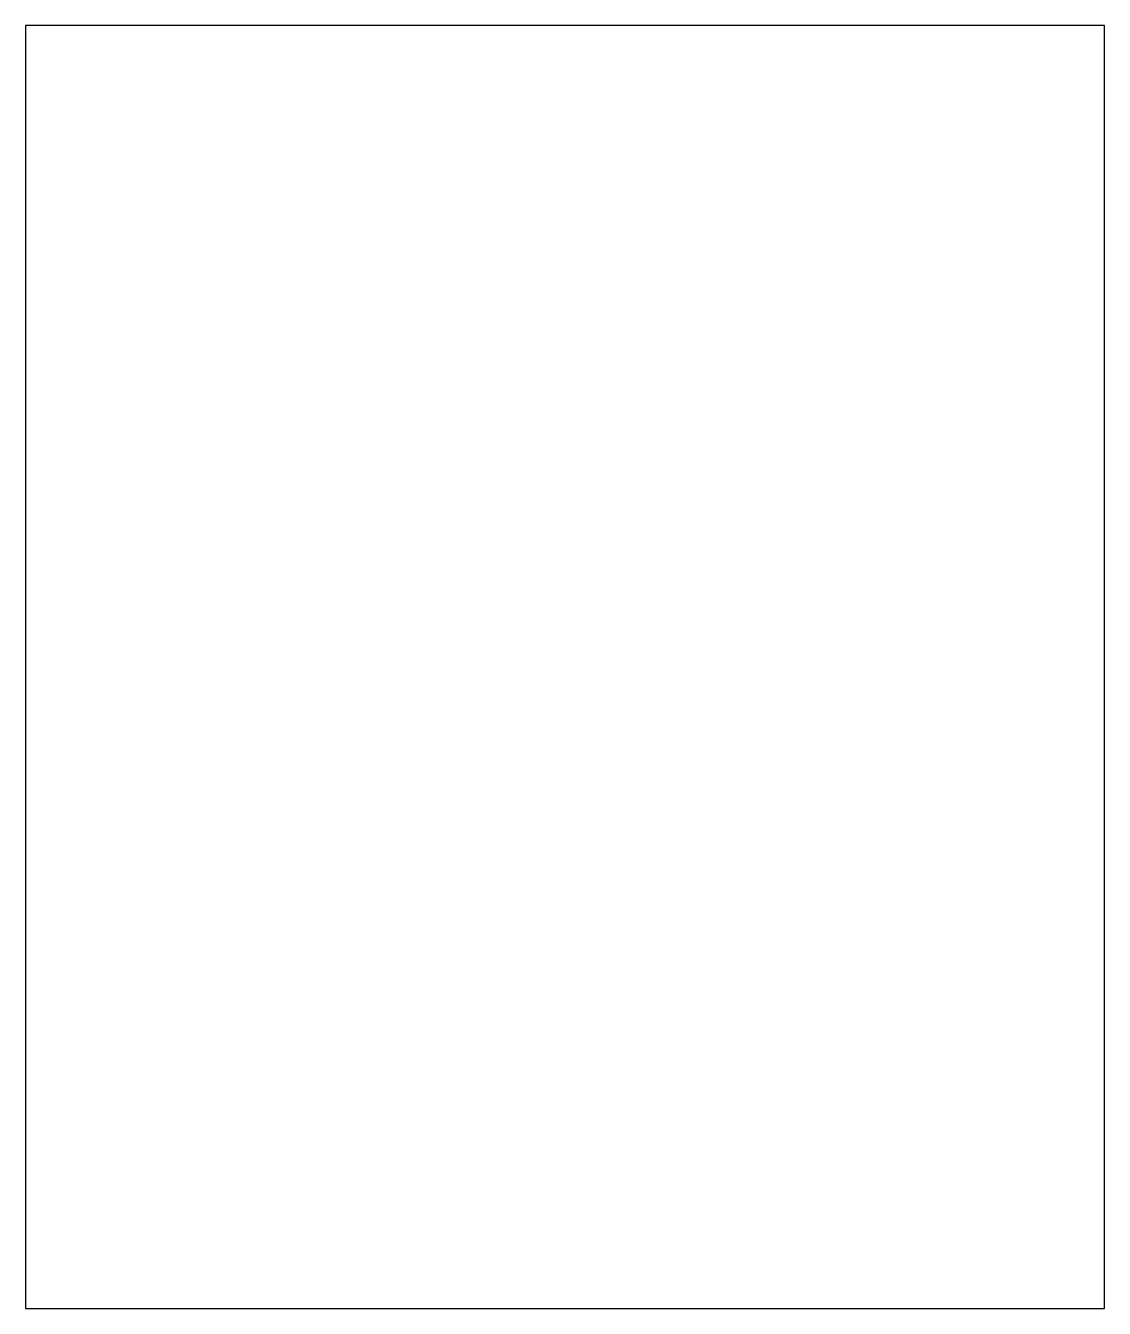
# Model space of a CAD drawing. Header units: millimetres. Extents: x 0 to 185, y 0 to 220.
import ezdxf

# ---------------------------------------------------------------- set-up
doc = ezdxf.new("R2010")
doc.units = ezdxf.units.MM
doc.layers.add('PEN_DRAWABLE_AREA', color=1, linetype='Continuous')

msp = doc.modelspace()

# ---------------------------------------------------------------- linework, layer by layer
at = {"layer": 'PEN_DRAWABLE_AREA'}
msp.add_lwpolyline([(0, 0), (185, 0), (185, 220), (0, 220)], close=True, dxfattribs=at)

doc.saveas('drawing.dxf')
